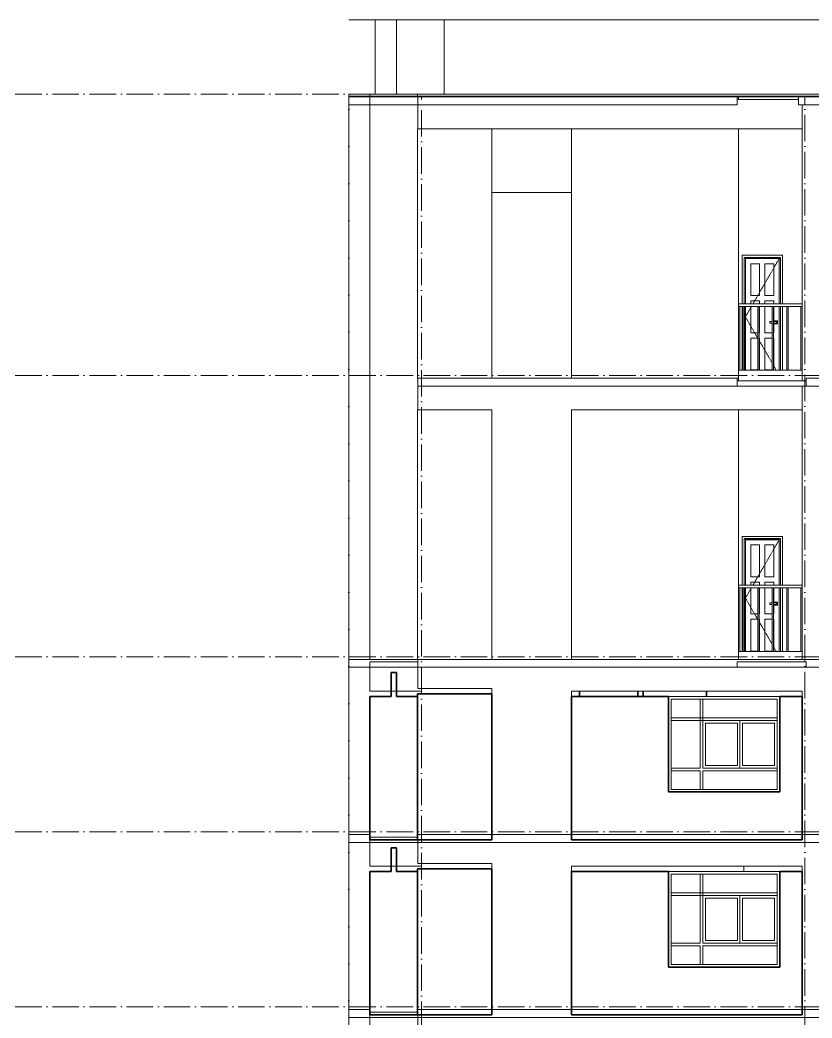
# Model space of a CAD drawing. Header units: millimetres. Extents: x -99196 to 12099, y -10111 to 93550.
# Drawn here: x -47201 to -32263, y 74490 to 93300 of the extents above; entities that cross this region are included whole.
import ezdxf

# ---------------------------------------------------------------- set-up
doc = ezdxf.new("R2010")
doc.units = ezdxf.units.MM
doc.linetypes.add('Dash 1_16_', pattern=[3.175, 1.5875, -1.5875])
doc.linetypes.add('Grid Line', pattern=[14, 10, -2, 0, -2])
for name, color, linetype, lineweight in [('A-DOOR', 31, 'Continuous', 5), ('CUA', 31, 'Continuous', 9), ('NET CAT', 3, 'Continuous', 5), ('NET CATConcrete', 3, 'Continuous', 5), ('NET THAY 1', 41, 'Continuous', 5), ('NET THAY 2', 55, 'Continuous', 5), ('NET-THAY', 2, 'Continuous', 15), ('TRUC', 225, 'Continuous', 5)]:
    doc.layers.add(name, color=color, linetype=linetype, lineweight=lineweight)

# ---------------------------------------------------------------- blocks, each defined once
blk = doc.blocks.new('CUA WC - Type 1-695049-MẶT ĐỨNG 14-1')
at = {"layer": 'A-DOOR', "color": 250}
for p, q in [((-32882, 83505), (-33520, 83505)), ((-33520, 83505), (-33520, 82650)), ((-33420, 83405), (-33251, 83405)), ((-33420, 82805), (-33420, 83405)), ((-33251, 83405), (-33251, 82805)), ((-33151, 83405), (-32982, 83405)), ((-33151, 82805), (-33151, 83405)), ((-32982, 83405), (-32982, 82805)), ((-32882, 82650), (-32882, 83505)), ((-33251, 82805), (-33420, 82805)), ((-32982, 82805), (-33151, 82805)), ((-33520, 82600), (-33520, 81400)), ((-33420, 82705), (-33251, 82705)), ((-33420, 82650), (-33420, 82705)), ((-33420, 82105), (-33420, 82600)), ((-33251, 82705), (-33251, 82650)), ((-33251, 82600), (-33251, 82105)), ((-33151, 82705), (-32982, 82705)), ((-33151, 82650), (-33151, 82705)), ((-33151, 82105), (-33151, 82600)), ((-32982, 82705), (-32982, 82650)), ((-32982, 82600), (-32982, 82315)), ((-32882, 81400), (-32882, 82600)), ((-32982, 82285), (-32982, 82105)), ((-33288, 82105), (-33420, 82105)), ((-33251, 82105), (-33263, 82105)), ((-33013, 82105), (-33151, 82105)), ((-32982, 82105), (-32988, 82105)), ((-33420, 82005), (-33288, 82005)), ((-33420, 81405), (-33420, 82005)), ((-33263, 82005), (-33251, 82005)), ((-33251, 82005), (-33251, 81405)), ((-33151, 82005), (-33013, 82005)), ((-33151, 81405), (-33151, 82005)), ((-32988, 82005), (-32982, 82005)), ((-32982, 82005), (-32982, 81405)), ((-33288, 81405), (-33420, 81405)), ((-33251, 81405), (-33263, 81405)), ((-33013, 81405), (-33151, 81405)), ((-32982, 81405), (-32988, 81405))]:
    blk.add_line(p, q, dxfattribs=at)
at = {"layer": 'CUA', "lineweight": 5}
for p, q in [((-33581, 83566), (-32821, 83566)), ((-33581, 82650), (-33581, 83566)), ((-33521, 83506), (-33541, 83526)), ((-33541, 83526), (-33541, 82650)), ((-33541, 83526), (-32861, 83526)), ((-32881, 83506), (-32861, 83526)), ((-32861, 83526), (-32861, 82650)), ((-32821, 83566), (-32821, 82650)), ((-33521, 83506), (-33521, 82650)), ((-32881, 83506), (-33521, 83506)), ((-32881, 82650), (-32881, 83506)), ((-33581, 81400), (-33581, 82600)), ((-33521, 82600), (-33521, 81400)), ((-32881, 81400), (-32881, 82600)), ((-32861, 82600), (-32861, 81400)), ((-32821, 82600), (-32821, 81400))]:
    blk.add_line(p, q, dxfattribs=at)
at = {"layer": 'CUA', "color": 250, "linetype": 'Dash 1_16_', "lineweight": 5}
for p, q in [((-32882, 83505), (-33377, 82650)), ((-33406, 82600), (-33520, 82405)), ((-33520, 82405), (-33288, 82006)), ((-33263, 81963), (-33013, 81532)), ((-32988, 81489), (-32937, 81400))]:
    blk.add_line(p, q, dxfattribs=at)
at = {"layer": 'CUA', "color": 250, "lineweight": 5}
for p, q in [((-33062, 82315), (-33013, 82315)), ((-33062, 82315), (-33062, 82285)), ((-33013, 82285), (-33062, 82285)), ((-32988, 82315), (-32927, 82315)), ((-32927, 82285), (-32988, 82285)), ((-32969, 82328), (-32969, 82315)), ((-32914, 82328), (-32969, 82328)), ((-32969, 82285), (-32969, 82273)), ((-32969, 82273), (-32914, 82273)), ((-32927, 82285), (-32927, 82315)), ((-32914, 82273), (-32914, 82328))]:
    blk.add_line(p, q, dxfattribs=at)
blk = doc.blocks.new('Railing - 25mm-V365-MẶT ĐỨNG 14-1')
at = {"layer": 'NET THAY 2', "color": 250}
for p, q in [((-33563, 81400), (-33563, 82600)), ((-33538, 82600), (-33538, 81400))]:
    blk.add_line(p, q, dxfattribs=at)
blk = doc.blocks.new('Railing - 25mm-V366-MẶT ĐỨNG 14-1')
at = {"layer": 'NET THAY 2', "color": 250}
blk.add_line((-33626, 82600), (-33626, 81400), dxfattribs=at)
blk = doc.blocks.new('Railing - 25mm-V367-MẶT ĐỨNG 14-1')
at = {"layer": 'NET THAY 2', "color": 250}
blk.add_line((-32476, 81400), (-32476, 82600), dxfattribs=at)
blk = doc.blocks.new('Railing - Railing-632402-MẶT ĐỨNG 14-1')
for name, p in [('Railing - 25mm-V366-MẶT ĐỨNG 14-1', (0, 0)), ('Railing - 25mm-V365-MẶT ĐỨNG 14-1', (0, 0)), ('Railing - 25mm-V365-MẶT ĐỨNG 14-1', (275, 0)), ('Railing - 25mm-V365-MẶT ĐỨNG 14-1', (550, 0)), ('Railing - 25mm-V365-MẶT ĐỨNG 14-1', (825, 0)), ('Railing - 25mm-V367-MẶT ĐỨNG 14-1', (0, 0))]:
    blk.add_blockref(name, p)
blk = doc.blocks.new('Top Rail Type - Top Rail_Internal_-632527-MẶT ĐỨNG 14-1')
at = {"layer": 'NET THAY 1', "color": 250}
for p, q in [((-32451, 82650), (-33651, 82650)), ((-33651, 82600), (-32451, 82600))]:
    blk.add_line(p, q, dxfattribs=at)
blk = doc.blocks.new('Railing - Railing-655063-MẶT ĐỨNG 14-1')
for name, p in [('Railing - 25mm-V366-MẶT ĐỨNG 14-1', (0, 5300)), ('Railing - 25mm-V365-MẶT ĐỨNG 14-1', (0, 5300)), ('Railing - 25mm-V365-MẶT ĐỨNG 14-1', (275, 5300)), ('Railing - 25mm-V365-MẶT ĐỨNG 14-1', (550, 5300)), ('Railing - 25mm-V365-MẶT ĐỨNG 14-1', (825, 5300)), ('Railing - 25mm-V367-MẶT ĐỨNG 14-1', (0, 5300))]:
    blk.add_blockref(name, p)
blk = doc.blocks.new('Top Rail Type - Top Rail_Internal_-655068-MẶT ĐỨNG 14-1')
at = {"layer": 'NET THAY 1', "color": 250}
for p, q in [((-32451, 87950), (-33651, 87950)), ((-33651, 87900), (-32451, 87900))]:
    blk.add_line(p, q, dxfattribs=at)
blk = doc.blocks.new('ALC1807-ASCENT PLAZA-TANG 23_rvt-1-MẶT ĐỨNG 14-1')
at = {"layer": 'NET-THAY', "color": 7}
for p, q in [((-40501, 91900), (-40501, 93300)), ((-40501, 93300), (-40301, 93300)), ((-40101, 93300), (-40301, 93300)), ((-40101, 91900), (-40101, 93300)), ((-40101, 93300), (-39901, 93300)), ((-39201, 93300), (-39901, 93300)), ((-39201, 91900), (-39201, 93300)), ((-39201, 93300), (-39001, 93300)), ((-26201, 93300), (-39001, 93300)), ((-40501, 91850), (-40501, 91865)), ((-40101, 91850), (-40101, 91865)), ((-39201, 91850), (-39201, 91865)), ((-33651, 91850), (-33676, 91850)), ((-33651, 91850), (-32516, 91850)), ((-33651, 91800), (-33651, 91850)), ((-39701, 86550), (-39701, 91250)), ((-38301, 90050), (-38301, 91250)), ((-36801, 91250), (-36801, 90050)), ((-33651, 86550), (-33651, 91250)), ((-33651, 86550), (-33676, 86550)), ((-33676, 86550), (-33651, 86550)), ((-32451, 86700), (-33651, 86700)), ((-33651, 86500), (-33651, 86550)), ((-39701, 81250), (-39701, 85950)), ((-33651, 81250), (-33651, 85950)), ((-32451, 81400), (-33651, 81400))]:
    blk.add_line(p, q, dxfattribs=at)
at = {"layer": 'NET-THAY', "color": 10, "lineweight": 9}
for p, q in [((-41001, 91900), (-40601, 91900)), ((-41001, 91900), (-41001, 91865)), ((-40601, 91865), (-41001, 91865)), ((-40601, 91900), (-39701, 91900)), ((-40601, 91900), (-40601, 91865)), ((-39701, 91865), (-40601, 91865)), ((-39701, 91900), (-25701, 91900)), ((-39701, 91900), (-39701, 91865)), ((-25701, 91865), (-39701, 91865))]:
    blk.add_line(p, q, dxfattribs=at)
at = {"lineweight": 15}
for name, p in [('CUA WC - Type 1-695049-MẶT ĐỨNG 14-1', (0, 5300)), ('Top Rail Type - Top Rail_Internal_-655068-MẶT ĐỨNG 14-1', (0, 0)), ('Railing - Railing-655063-MẶT ĐỨNG 14-1', (0, 0)), ('CUA WC - Type 1-695049-MẶT ĐỨNG 14-1', (0, 0)), ('Top Rail Type - Top Rail_Internal_-632527-MẶT ĐỨNG 14-1', (0, 0)), ('Railing - Railing-632402-MẶT ĐỨNG 14-1', (0, 0))]:
    blk.add_blockref(name, p, dxfattribs=at)
blk = doc.blocks.new('X-PHONG NGU 2 - X-PHONG NGU 2_Recovery_-60158-MẶT ĐỨNG 14-1')
at = {"layer": 'CUA', "color": 90}
for p, q in [((-34972, 24450), (-34972, 22650)), ((-32872, 24450), (-34972, 24450)), ((-34922, 24400), (-32922, 24400)), ((-34922, 22700), (-34922, 24400)), ((-34322, 24400), (-34372, 24400)), ((-34372, 24400), (-34372, 23100)), ((-34322, 23100), (-34322, 24400)), ((-32922, 24400), (-32922, 22700)), ((-32872, 22650), (-32872, 24450)), ((-32922, 24050), (-34922, 24050)), ((-34922, 24050), (-34922, 24000)), ((-34922, 24000), (-32922, 24000)), ((-33622, 24000), (-34322, 24000)), ((-34322, 24000), (-34322, 23100)), ((-34272, 23150), (-34272, 23950)), ((-34272, 23950), (-33672, 23950)), ((-33672, 23950), (-33672, 23150)), ((-33622, 23100), (-33622, 24000)), ((-33572, 23950), (-32972, 23950)), ((-33572, 23150), (-33572, 23950)), ((-32972, 23950), (-32972, 23150)), ((-32922, 24000), (-32922, 24050)), ((-33672, 23150), (-34272, 23150)), ((-32972, 23150), (-33572, 23150)), ((-34372, 23100), (-34922, 23100)), ((-34922, 23100), (-34922, 23050)), ((-34922, 23050), (-34372, 23050)), ((-34372, 23050), (-34372, 22700)), ((-32922, 23100), (-34322, 23100)), ((-34322, 23100), (-33622, 23100)), ((-34322, 22700), (-34322, 23050)), ((-34322, 23050), (-32922, 23050)), ((-32922, 23050), (-32922, 23100)), ((-34972, 22650), (-32872, 22650)), ((-32922, 22700), (-34922, 22700)), ((-34372, 22700), (-34322, 22700))]:
    blk.add_line(p, q, dxfattribs=at)
blk = doc.blocks.new('ALC1807-ASCENT PLAZA-TANG DIEN HINH-TANG 5_rvt-17-MẶT ĐỨNG 14-1')
at = {"layer": 'NET-THAY', "color": 50, "lineweight": 35}
for p, q in [((-40201, 77250), (-40201, 77700)), ((-40201, 77700), (-40101, 77700)), ((-40101, 77700), (-40101, 77250)), ((-40201, 77250), (-40600, 77250)), ((-40600, 77250), (-40600, 74550)), ((-39701, 77250), (-40101, 77250)), ((-38301, 77300), (-39701, 77300)), ((-39701, 77300), (-39701, 74550)), ((-38301, 74550), (-38301, 77300)), ((-34972, 77250), (-36801, 77250)), ((-36801, 77250), (-36801, 74550)), ((-34972, 75450), (-34972, 77250)), ((-32451, 77250), (-32872, 77250)), ((-32872, 77250), (-32872, 75450)), ((-32451, 74550), (-32451, 77250)), ((-32872, 75450), (-34972, 75450)), ((-40600, 74550), (-40201, 74550)), ((-40101, 74550), (-40201, 74550)), ((-40101, 74550), (-39701, 74550)), ((-39701, 74550), (-38301, 74550)), ((-36801, 74550), (-32451, 74550))]:
    blk.add_line(p, q, dxfattribs=at)
at = {"color": 50, "lineweight": 35}
blk.add_blockref('X-PHONG NGU 2 - X-PHONG NGU 2_Recovery_-60158-MẶT ĐỨNG 14-1', (0, 52800), dxfattribs=at)
blk = doc.blocks.new('ALC1807-ASCENT PLAZA-TANG DIEN HINH-TANG 5_rvt-18-MẶT ĐỨNG 14-1')
at = {"layer": 'NET-THAY', "color": 50, "lineweight": 35}
for p, q in [((-40201, 80550), (-40201, 81000)), ((-40201, 81000), (-40101, 81000)), ((-40101, 81000), (-40101, 80550)), ((-40201, 80550), (-40600, 80550)), ((-40600, 80550), (-40600, 77850)), ((-39701, 80550), (-40101, 80550)), ((-38301, 80600), (-39701, 80600)), ((-39701, 80600), (-39701, 77850)), ((-38301, 77850), (-38301, 80600)), ((-34972, 80550), (-36801, 80550)), ((-36801, 80550), (-36801, 77850)), ((-36651, 80650), (-36651, 80550)), ((-35551, 80550), (-35551, 80650)), ((-35451, 80650), (-35451, 80550)), ((-34972, 78750), (-34972, 80550)), ((-34251, 80550), (-34251, 80650)), ((-32451, 80550), (-32872, 80550)), ((-32872, 80550), (-32872, 78750)), ((-32451, 77850), (-32451, 80550)), ((-32872, 78750), (-34972, 78750)), ((-40600, 77850), (-40201, 77850)), ((-40101, 77850), (-40201, 77850)), ((-40101, 77850), (-39701, 77850)), ((-39701, 77850), (-38301, 77850)), ((-36801, 77850), (-32451, 77850))]:
    blk.add_line(p, q, dxfattribs=at)
at = {"color": 50, "lineweight": 35}
blk.add_blockref('X-PHONG NGU 2 - X-PHONG NGU 2_Recovery_-60158-MẶT ĐỨNG 14-1', (0, 56100), dxfattribs=at)

msp = doc.modelspace()

# ---------------------------------------------------------------- linework, layer by layer
at = {"layer": 'NET CAT'}
for p, q in [((-40600.5, 91700), (-41000.5, 91700)), ((-41000.5, 91700), (-41000.5, 81250)), ((-39700.5, 91700), (-40600.5, 91700)), ((-40600.5, 91700), (-40600.5, 81250)), ((-32150.5, 91700), (-32450.5, 91700)), ((-32450.5, 91700), (-32450.5, 86500)), ((-38300.5, 90050), (-38300.5, 86550)), ((-36800.5, 90050), (-38300.5, 90050)), ((-36800.5, 86550), (-36800.5, 90050)), ((-38300.5, 86550), (-36800.5, 86550)), ((-32375.5, 86550), (-32150.5, 86550)), ((-32375.5, 86500), (-32375.5, 86550)), ((-38300.5, 86400), (-36800.5, 86400)), ((-32450.5, 86500), (-32375.5, 86500)), ((-32450.5, 86400), (-32375.5, 86400)), ((-32450.5, 86400), (-32450.5, 81250)), ((-32375.5, 86400), (-32150.5, 86400)), ((-38300.5, 85950), (-38300.5, 81250)), ((-36800.5, 81250), (-36800.5, 85950)), ((-40600.5, 81250), (-41000.5, 81250)), ((-41000.5, 77950), (-41000.5, 81100)), ((-40600.5, 81100), (-41000.5, 81100)), ((-39700.5, 81250), (-40600.5, 81250)), ((-36800.5, 81250), (-38300.5, 81250)), ((-36800.5, 81100), (-38300.5, 81100)), ((-32150.5, 81250), (-32450.5, 81250)), ((-32375.5, 81100), (-32450.5, 81100)), ((-32150.5, 81100), (-32375.5, 81100)), ((-38300.5, 80700), (-38300.5, 77950)), ((-39630.5, 80600), (-39630.5, 80650)), ((-36800.5, 77950), (-36800.5, 80650)), ((-32450.5, 80650), (-32450.5, 77950)), ((-41000.5, 77950), (-40600.4, 77950)), ((-38300.5, 77950), (-36800.5, 77950)), ((-32450.5, 77950), (-32150.5, 77950)), ((-41000.5, 74650), (-41000.5, 77800)), ((-41000.5, 77800), (-40600.5, 77800)), ((-38300.5, 77800), (-36800.5, 77800)), ((-32450.5, 77800), (-32150.5, 77800)), ((-39630.5, 77300), (-39630.5, 77350)), ((-38300.5, 77400), (-38300.5, 74650)), ((-36800.5, 74650), (-36800.5, 77350)), ((-33550.5, 77350), (-33550.5, 77250)), ((-32450.5, 74650), (-32450.5, 77350)), ((-41000.5, 74650), (-40600.4, 74650)), ((-41000.5, 71350), (-41000.5, 74500)), ((-41000.5, 74500), (-40600.5, 74500)), ((-38300.5, 74650), (-36800.5, 74650)), ((-38300.5, 74500), (-36800.5, 74500)), ((-32450.5, 74650), (-32150.5, 74650)), ((-32450.5, 74500), (-32150.5, 74500))]:
    msp.add_line(p, q, dxfattribs=at)
at = {"layer": 'NET CATConcrete'}
for p, q in [((-33675.5, 91800), (-32515.5, 91800)), ((-33675.5, 91800), (-33675.5, 91700)), ((-32515.5, 91700), (-32515.5, 91800)), ((-33675.5, 91700), (-39700.5, 91700)), ((-39700.5, 91700), (-39700.5, 91250)), ((-32450.5, 91700), (-32515.5, 91700)), ((-32450.5, 91250), (-32450.5, 91700)), ((-33675.5, 91250), (-39700.5, 91250)), ((-32450.5, 91250), (-33675.5, 91250)), ((-38300.5, 86400), (-39700.5, 86400)), ((-39700.5, 86400), (-39700.5, 85950)), ((-33675.5, 86400), (-36800.5, 86400)), ((-32450.5, 86400), (-33675.5, 86400)), ((-32450.5, 85950), (-32450.5, 86400)), ((-38300.5, 85950), (-39700.5, 85950)), ((-33675.5, 85950), (-36800.5, 85950)), ((-32450.5, 85950), (-33675.5, 85950)), ((-40600.5, 81100), (-40600.5, 80650)), ((-39700.5, 81100), (-40600.5, 81100)), ((-38300.5, 81100), (-39700.5, 81100)), ((-39700.5, 81100), (-39700.5, 80700)), ((-33675.5, 81100), (-36800.5, 81100)), ((-32450.5, 81100), (-33675.5, 81100)), ((-38300.5, 80700), (-39700.5, 80700)), ((-39630.5, 80650), (-40600.5, 80650)), ((-32450.5, 80650), (-36800.5, 80650)), ((-40600.5, 77800), (-40600.5, 77350)), ((-39700.5, 77800), (-40600.5, 77800)), ((-38300.5, 77800), (-39700.5, 77800)), ((-39700.5, 77800), (-39700.5, 77400)), ((-32450.5, 77800), (-36800.5, 77800)), ((-39630.5, 77350), (-40600.5, 77350)), ((-38300.5, 77400), (-39700.5, 77400)), ((-32450.5, 77350), (-36800.5, 77350)), ((-40600.5, 74500), (-40600.5, 74050)), ((-39700.5, 74500), (-40600.5, 74500)), ((-38300.5, 74500), (-39700.5, 74500)), ((-39700.5, 74500), (-39700.5, 74100)), ((-32450.5, 74500), (-36800.5, 74500))]:
    msp.add_line(p, q, dxfattribs=at)
at = {"layer": 'NET-THAY', "lineweight": 9}
for p, q in [((-41000.5, 91850), (-33675.5, 91850)), ((-41000.5, 91850), (-41000.5, 91700)), ((-40600.5, 91850), (-40600.5, 91700)), ((-39700.5, 91850), (-39700.5, 91700)), ((-33675.5, 91700), (-33675.5, 91850)), ((-32515.5, 91850), (8499.5, 91850)), ((-32515.5, 91850), (-32515.5, 91700)), ((-33675.5, 91700), (-41000.5, 91700)), ((-23200.5, 91700), (-32515.5, 91700)), ((-39700.5, 86550), (-33675.5, 86550)), ((-39700.5, 86550), (-39700.5, 86400)), ((-33675.5, 86400), (-33675.5, 86550)), ((-32375.5, 86550), (-25700.5, 86550)), ((-32375.5, 86550), (-32375.5, 86400)), ((-23500.5, 86400), (-39700.5, 86400)), ((-33675.5, 86500), (-32375.5, 86500)), ((-41000.5, 81250), (-40600.5, 81250)), ((-41000.5, 81250), (-41000.5, 81100)), ((-40600.5, 81100), (-41000.5, 81100)), ((-40600.5, 81200), (-39700.5, 81200)), ((-40600.5, 81200), (-40600.5, 81100)), ((-32025.5, 81100), (-40600.5, 81100)), ((-39700.5, 81250), (-32025.5, 81250)), ((-39700.5, 81250), (-39700.5, 81100)), ((-33675.5, 81200), (-32375.5, 81200)), ((-33675.5, 81100), (-33675.5, 81200)), ((-32375.5, 81200), (-32375.5, 81100)), ((-41000.5, 77950), (-40600.4, 77950)), ((-41000.5, 77950), (-41000.5, 77800)), ((-40600.5, 77900), (-39700.5, 77900)), ((-40600.5, 77900), (-40600.5, 77800)), ((-39700.5, 77950), (-32025.5, 77950)), ((-39700.5, 77950), (-39700.5, 77800)), ((-39700.5, 77800), (-41000.5, 77800)), ((-17050.5, 77800), (-39700.5, 77800)), ((-41000.5, 74650), (-40600.4, 74650)), ((-41000.5, 74650), (-41000.5, 74500)), ((-39700.5, 74500), (-41000.5, 74500)), ((-40600.5, 74600), (-39700.5, 74600)), ((-40600.5, 74600), (-40600.5, 74500)), ((-39700.5, 74650), (-32025.5, 74650)), ((-39700.5, 74650), (-39700.5, 74500)), ((-17050.5, 74500), (-39700.5, 74500))]:
    msp.add_line(p, q, dxfattribs=at)
at = {"layer": 'TRUC', "linetype": 'Grid Line', "ltscale": 50}
for p, q in [((-41000.5, 93300), (11999.5, 93300)), ((-99096.4, 91900), (11999.5, 91900)), ((-41000.5, -4900), (-41000.5, 91838.4)), ((-39630.5, -6911.3), (-39630.5, 91838.4)), ((-32400.5, -4900), (-32400.5, 91838.4)), ((-99096.4, 86600), (11999.5, 86600)), ((-99096.4, 81300), (11999.5, 81300)), ((-99096.4, 78000), (11999.5, 78000)), ((-99096.4, 74700), (11999.5, 74700))]:
    msp.add_line(p, q, dxfattribs=at)

# ---------------------------------------------------------------- block references
at = {"lineweight": 5}
for name in ['ALC1807-ASCENT PLAZA-TANG 23_rvt-1-MẶT ĐỨNG 14-1', 'ALC1807-ASCENT PLAZA-TANG DIEN HINH-TANG 5_rvt-18-MẶT ĐỨNG 14-1', 'ALC1807-ASCENT PLAZA-TANG DIEN HINH-TANG 5_rvt-17-MẶT ĐỨNG 14-1']:
    msp.add_blockref(name, (0, 0), dxfattribs=at)

doc.saveas('drawing.dxf')
